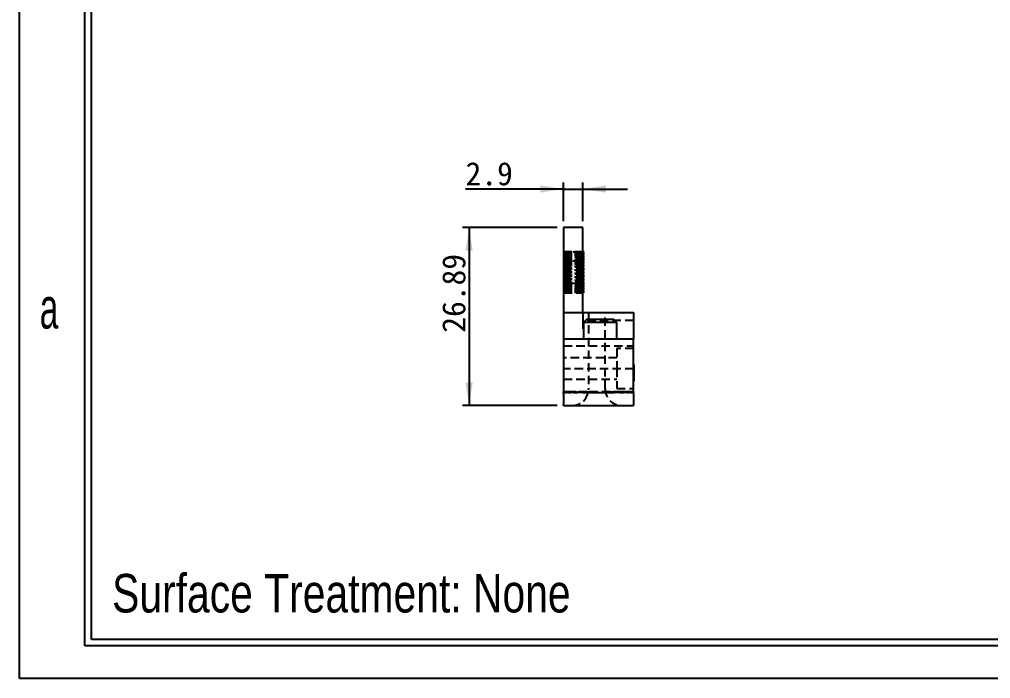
# Model space of a CAD drawing. Extents: x 2 to 295, y 1 to 209.
# Drawn here: x 1.8 to 148.5, y 1.3 to 100.9 of the extents above; entities that cross this region are included whole.
import ezdxf

# ---------------------------------------------------------------- set-up
doc = ezdxf.new("R2010")
doc.units = 0
doc.linetypes.add('SLD-实线', pattern=[0])
doc.linetypes.add('SLD-虚线', pattern=[1.905, 1.27, -0.635])
doc.layers.get('0').update_dxf_attribs({"linetype": 'CONTINUOUS'})
doc.layers.add('DIM', color=5, linetype='SLD-实线')
doc.layers.add('SLD-0', color=179, linetype='SLD-实线')
doc.styles.add('SLDTEXTSTYLE0', font='arial.ttf', dxfattribs={"width": 0.7584})
doc.styles.add('SLDTEXTSTYLE11', font='', dxfattribs={"width": 0.67})
doc.styles.add('SLDTEXTSTYLE12', font='')
doc.styles.add('SLDTEXTSTYLE3', font='GOTHIC.TTF', dxfattribs={"width": 0.61171})
doc.styles.get('SLDTEXTSTYLE11').set_extended_font_data('宋体')
doc.styles.get('SLDTEXTSTYLE12').set_extended_font_data('宋体')
doc.dimstyles.new('SLDDIMSTYLE2', dxfattribs={"dimtxt": 3.5, "dimasz": 3.5, "dimexe": 0, "dimexo": 0.0625, "dimgap": 0.875, "dimtad": 2, "dimrnd": 1e-09, "dimzin": 12, "dimdsep": 46, "dimtxsty": 'SLDTEXTSTYLE11', "dimsah": 1, "dimcen": 0.09, "dimadec": 0, "dimazin": 0, "dimtfac": 1, "dimtmove": 0, "dimatfit": 0, "dimfxl": 0, "dimtolj": 1, "dimtzin": 12, "dimarcsym": 0})
doc.dimstyles.new('SLDDIMSTYLE4', dxfattribs={"dimtxt": 3.5, "dimasz": 3.5, "dimexe": 0, "dimexo": 0.0625, "dimgap": 0.875, "dimtad": 2, "dimrnd": 1e-09, "dimzin": 12, "dimdsep": 46, "dimtxsty": 'SLDTEXTSTYLE11', "dimsah": 1, "dimcen": 0.09, "dimadec": 0, "dimazin": 0, "dimtfac": 1, "dimtofl": 0, "dimtmove": 0, "dimatfit": 3, "dimfxl": 0, "dimtolj": 1, "dimtzin": 12, "dimarcsym": 0})

# ---------------------------------------------------------------- blocks, each defined once
blk = doc.blocks.new('_D_12')
at = {"layer": 'DIM'}
for p, q in [((82.99, 69.43), (68.72, 69.43)), ((69.72, 69.43), (69.72, 42.54)), ((82.99, 42.54), (68.72, 42.54))]:
    blk.add_line(p, q, dxfattribs=at)
for points in [[(69.72, 69.43), (69.18, 65.93), (70.26, 65.93)], [(69.72, 42.54), (70.26, 46.04), (69.18, 46.04)]]:
    blk.add_solid(points, dxfattribs=at)
at = {"layer": 'DIM', "insert": (65.65, 53.55), "char_height": 3.5, "attachment_point": 1, "rotation": 90, "style": 'SLDTEXTSTYLE12'}
blk.add_mtext('26.89', dxfattribs=at)
blk = doc.blocks.new('_D_13')
at = {"layer": 'DIM'}
for p, q in [((83.99, 70.43), (83.99, 76.26)), ((86.89, 70.43), (86.89, 76.26)), ((83.99, 75.26), (69.18, 75.26)), ((83.99, 75.26), (86.89, 75.26)), ((86.89, 75.26), (93.62, 75.26))]:
    blk.add_line(p, q, dxfattribs=at)
for points in [[(83.99, 75.26), (80.49, 75.8), (80.49, 74.72)], [(86.89, 75.26), (90.39, 74.72), (90.39, 75.8)]]:
    blk.add_solid(points, dxfattribs=at)
at = {"layer": 'DIM', "insert": (69.18, 79.33), "char_height": 3.5, "attachment_point": 1, "style": 'SLDTEXTSTYLE12'}
blk.add_mtext('2.9', dxfattribs=at)

msp = doc.modelspace()

# ---------------------------------------------------------------- linework, layer by layer
at = {"color": 7, "linetype": 'SLD-实线'}
for p, q in [((86.894, 69.435), (83.992, 69.435)), ((86.892, 69.435), (83.992, 69.435)), ((83.992, 69.435), (83.992, 65.431)), ((83.992, 69.435), (83.992, 69.435)), ((86.892, 65.431), (86.892, 69.435)), ((83.992, 65.431), (83.992, 56.584)), ((86.892, 65.801), (86.992, 65.801)), ((86.992, 65.793), (86.892, 65.793)), ((86.892, 65.766), (86.992, 65.766)), ((86.992, 65.707), (86.892, 65.707)), ((86.892, 65.637), (86.992, 65.637)), ((86.992, 65.529), (86.892, 65.529)), ((86.892, 56.584), (86.892, 65.431)), ((86.892, 65.42), (86.992, 65.42)), ((86.992, 65.265), (86.892, 65.265)), ((86.892, 65.12), (86.992, 65.12)), ((86.992, 64.924), (86.892, 64.924)), ((86.892, 64.746), (86.992, 64.746)), ((86.992, 65.801), (86.992, 65.793)), ((86.992, 65.766), (86.992, 65.793)), ((86.992, 65.766), (86.992, 65.707)), ((86.992, 65.637), (86.992, 65.707)), ((86.992, 65.637), (86.992, 65.529)), ((86.992, 65.42), (86.992, 65.529)), ((86.992, 65.42), (86.992, 65.265)), ((86.992, 65.12), (86.992, 65.265)), ((86.992, 65.12), (86.992, 64.924)), ((86.992, 64.746), (86.992, 64.924)), ((86.992, 64.746), (86.992, 64.515)), ((86.992, 64.515), (86.892, 64.515)), ((86.892, 64.31), (86.992, 64.31)), ((86.992, 64.05), (86.892, 64.05)), ((86.892, 63.826), (86.992, 63.826)), ((86.992, 63.545), (86.892, 63.545)), ((86.892, 63.307), (86.992, 63.307)), ((86.992, 64.31), (86.992, 64.515)), ((86.992, 64.31), (86.992, 64.05)), ((86.992, 63.826), (86.992, 64.05)), ((86.992, 63.826), (86.992, 63.545)), ((86.992, 63.307), (86.992, 63.545)), ((86.992, 63.307), (86.992, 63.014)), ((86.992, 63.014), (86.892, 63.014)), ((86.892, 62.77), (86.992, 62.77)), ((86.992, 62.474), (86.892, 62.474)), ((86.892, 62.231), (86.992, 62.231)), ((86.992, 61.941), (86.892, 61.941)), ((86.892, 61.706), (86.992, 61.706)), ((86.992, 62.77), (86.992, 63.014)), ((86.992, 62.77), (86.992, 62.474)), ((86.992, 62.231), (86.992, 62.474)), ((86.992, 62.231), (86.992, 61.941)), ((86.992, 61.706), (86.992, 61.941)), ((86.992, 61.706), (86.992, 61.43)), ((86.992, 61.43), (86.892, 61.43)), ((86.892, 61.211), (86.992, 61.211)), ((86.992, 60.959), (86.892, 60.959)), ((86.892, 60.762), (86.992, 60.762)), ((86.992, 60.54), (86.892, 60.54)), ((86.892, 60.371), (86.992, 60.371)), ((86.992, 60.187), (86.892, 60.187)), ((86.992, 61.211), (86.992, 61.43)), ((86.992, 61.211), (86.992, 60.959)), ((86.992, 60.762), (86.992, 60.959)), ((86.992, 60.762), (86.992, 60.54)), ((86.992, 60.371), (86.992, 60.54)), ((86.992, 60.371), (86.992, 60.187)), ((86.992, 60.052), (86.992, 60.187)), ((86.892, 60.052), (86.992, 60.052)), ((86.992, 59.91), (86.892, 59.91)), ((86.892, 59.813), (86.992, 59.813)), ((86.992, 59.719), (86.892, 59.719)), ((86.892, 59.661), (86.992, 59.661)), ((86.992, 59.618), (86.892, 59.618)), ((86.892, 59.603), (86.992, 59.603)), ((86.992, 60.052), (86.992, 59.91)), ((86.992, 59.813), (86.992, 59.91)), ((86.992, 59.813), (86.992, 59.719)), ((86.992, 59.661), (86.992, 59.719)), ((86.992, 59.661), (86.992, 59.618)), ((86.992, 59.603), (86.992, 59.618)), ((83.992, 56.584), (86.892, 56.584)), ((83.992, 56.584), (83.992, 52.591)), ((86.892, 56.584), (94.545, 56.584)), ((94.545, 56.584), (94.545, 52.591)), ((87.51, 55.606), (87.007, 55.104)), ((87.007, 55.104), (87.007, 52.591)), ((92.032, 55.104), (91.53, 55.606)), ((92.032, 52.591), (92.032, 55.104)), ((83.992, 52.591), (83.992, 44.638)), ((94.545, 44.638), (94.545, 52.591)), ((94.605, 48.725), (94.545, 48.725)), ((94.604, 48.327), (94.545, 48.327)), ((94.545, 48.304), (94.595, 48.304)), ((94.604, 48.315), (94.595, 48.315)), ((94.604, 48.304), (94.595, 48.304)), ((94.595, 48.233), (94.595, 48.233)), ((94.595, 48.233), (94.595, 48.233)), ((94.595, 48.233), (94.595, 48.233)), ((94.605, 47.275), (94.595, 47.275)), ((94.595, 46.97), (94.603, 46.97)), ((94.603, 46.97), (94.604, 46.97)), ((94.604, 48.327), (94.604, 48.327)), ((94.605, 48.315), (94.604, 48.315)), ((94.604, 46.97), (94.605, 46.97)), ((94.545, 46.304), (94.595, 46.304)), ((94.545, 46.28), (94.605, 46.28)), ((94.545, 46.21), (94.595, 46.21)), ((94.603, 46.573), (94.595, 46.573)), ((83.992, 44.342), (83.992, 44.463)), ((83.992, 44.342), (83.992, 42.735)), ((84.038, 44.535), (84.103, 44.535)), ((84.272, 44.535), (84.453, 44.535)), ((84.733, 44.535), (85.064, 44.535)), ((85.503, 44.535), (86.085, 44.535)), ((86.864, 44.535), (88.333, 44.535)), ((90.204, 44.535), (91.673, 44.535)), ((92.452, 44.535), (93.034, 44.535)), ((93.473, 44.535), (93.804, 44.535)), ((94.084, 44.535), (94.265, 44.535)), ((94.434, 44.535), (94.499, 44.535)), ((94.545, 44.342), (94.545, 44.463)), ((94.545, 44.342), (94.545, 42.735)), ((83.992, 42.541), (94.545, 42.541))]:
    msp.add_line(p, q, dxfattribs=at)
at = {"color": 7, "linetype": 'SLD-虚线'}
for p, q in [((83.992, 65.801), (86.892, 65.801)), ((86.892, 65.793), (83.992, 65.793)), ((86.992, 65.786), (83.992, 65.786)), ((83.992, 65.766), (86.892, 65.766)), ((83.992, 65.742), (86.992, 65.742)), ((86.703, 65.717), (83.992, 65.717)), ((86.892, 65.707), (83.992, 65.707)), ((83.992, 65.7), (86.992, 65.7)), ((86.992, 65.685), (83.992, 65.685)), ((83.992, 65.666), (86.992, 65.666)), ((83.992, 65.638), (86.992, 65.638)), ((83.992, 65.637), (86.892, 65.637)), ((83.992, 65.591), (86.992, 65.591)), ((83.992, 65.537), (86.992, 65.537)), ((86.892, 65.529), (83.992, 65.529)), ((86.992, 65.493), (83.992, 65.493)), ((83.992, 65.481), (86.992, 65.481)), ((83.992, 65.42), (86.892, 65.42)), ((83.992, 65.352), (86.992, 65.352)), ((83.992, 65.317), (86.992, 65.317)), ((86.892, 65.265), (83.992, 65.265)), ((83.992, 65.236), (86.992, 65.236)), ((86.992, 65.217), (83.992, 65.217)), ((83.992, 65.12), (86.892, 65.12)), ((83.992, 65.032), (86.992, 65.032)), ((83.992, 65.013), (86.992, 65.013)), ((86.892, 64.924), (83.992, 64.924)), ((83.992, 64.908), (86.992, 64.908)), ((86.992, 64.864), (83.992, 64.864)), ((83.992, 64.746), (86.892, 64.746)), ((84.342, 64.352), (83.992, 64.702)), ((83.992, 64.642), (86.992, 64.642)), ((83.992, 64.634), (86.992, 64.634)), ((86.992, 64.702), (86.642, 64.352)), ((86.896, 65.909), (86.703, 65.717)), ((86.703, 59.687), (86.703, 65.717)), ((86.892, 64.515), (83.992, 64.515)), ((83.992, 64.509), (86.992, 64.509)), ((86.992, 64.445), (83.992, 64.445)), ((83.992, 64.31), (86.892, 64.31)), ((83.992, 64.192), (86.992, 64.192)), ((83.992, 64.191), (86.992, 64.191)), ((86.892, 64.05), (83.992, 64.05)), ((83.992, 64.05), (86.992, 64.05)), ((86.992, 63.973), (83.992, 63.973)), ((86.892, 63.884), (83.992, 63.883)), ((83.992, 63.863), (86.892, 63.863)), ((83.992, 63.826), (86.892, 63.826)), ((83.992, 63.698), (86.992, 63.698)), ((86.892, 63.545), (83.992, 63.545)), ((86.992, 63.463), (83.992, 63.463)), ((83.992, 63.307), (86.892, 63.307)), ((83.992, 63.173), (86.992, 63.173)), ((84.342, 64.352), (84.342, 61.052)), ((86.642, 64.352), (84.342, 64.352)), ((86.642, 61.052), (86.642, 64.352)), ((86.892, 63.014), (83.992, 63.014)), ((86.992, 62.93), (83.992, 62.93)), ((83.992, 62.77), (86.892, 62.77)), ((83.992, 62.634), (86.992, 62.634)), ((86.892, 62.474), (83.992, 62.474)), ((86.992, 62.389), (83.992, 62.389)), ((83.992, 62.231), (86.892, 62.231)), ((83.992, 62.097), (86.992, 62.097)), ((86.892, 61.941), (83.992, 61.941)), ((86.992, 61.858), (83.992, 61.858)), ((83.992, 61.706), (86.892, 61.706)), ((83.992, 61.578), (86.992, 61.578)), ((86.892, 61.43), (83.992, 61.43)), ((86.992, 61.354), (83.992, 61.354)), ((86.992, 61.353), (83.992, 61.353)), ((86.992, 61.213), (83.992, 61.213)), ((83.992, 61.211), (86.892, 61.211)), ((83.992, 61.093), (86.992, 61.093)), ((83.992, 60.702), (84.342, 61.052)), ((86.892, 60.959), (83.992, 60.959)), ((86.992, 60.895), (83.992, 60.895)), ((86.992, 60.889), (83.992, 60.889)), ((86.992, 60.77), (83.992, 60.77)), ((83.992, 60.762), (86.892, 60.762)), ((83.992, 60.657), (86.992, 60.657)), ((86.892, 60.54), (83.992, 60.54)), ((86.992, 60.495), (83.992, 60.495)), ((86.992, 60.48), (83.992, 60.48)), ((86.992, 60.39), (83.992, 60.39)), ((83.992, 60.371), (86.892, 60.371)), ((83.992, 60.284), (86.992, 60.284)), ((86.892, 60.187), (83.992, 60.187)), ((86.992, 60.168), (83.992, 60.168)), ((86.992, 60.138), (83.992, 60.138)), ((84.342, 61.052), (86.642, 61.052)), ((86.642, 61.052), (86.992, 60.702)), ((86.992, 60.086), (83.992, 60.086)), ((83.992, 60.052), (86.892, 60.052)), ((83.992, 59.984), (86.992, 59.984)), ((86.992, 59.922), (83.992, 59.922)), ((86.892, 59.91), (83.992, 59.91)), ((86.992, 59.875), (83.992, 59.875)), ((86.992, 59.866), (83.992, 59.866)), ((83.992, 59.813), (86.892, 59.813)), ((83.992, 59.766), (86.992, 59.766)), ((86.992, 59.766), (83.992, 59.766)), ((86.992, 59.738), (83.992, 59.738)), ((86.892, 59.719), (83.992, 59.719)), ((86.992, 59.704), (83.992, 59.704)), ((86.992, 59.697), (83.992, 59.697)), ((83.992, 59.687), (86.703, 59.687)), ((83.992, 59.661), (86.892, 59.661)), ((83.992, 59.638), (86.992, 59.638)), ((86.892, 59.618), (83.992, 59.618)), ((86.992, 59.61), (83.992, 59.61)), ((83.992, 59.603), (86.892, 59.603)), ((86.703, 59.687), (86.896, 59.494)), ((87.761, 56.584), (87.761, 45.054)), ((90.273, 45.054), (90.273, 56.584)), ((94.545, 56.584), (94.545, 56.584)), ((94.545, 55.416), (86.892, 55.416)), ((94.545, 55.416), (94.545, 55.416)), ((83.992, 51.586), (94.545, 51.586)), ((94.545, 51.144), (92.032, 51.144)), ((92.032, 49.737), (83.992, 49.737)), ((94.545, 48.725), (94.534, 48.725)), ((94.605, 48.584), (94.534, 48.584)), ((94.534, 48.502), (94.605, 48.502)), ((94.545, 48.549), (94.595, 48.549)), ((94.545, 48.537), (94.595, 48.537)), ((94.545, 48.526), (94.595, 48.526)), ((94.545, 48.08), (83.992, 48.08)), ((94.536, 48.327), (94.535, 48.327)), ((94.537, 48.315), (94.535, 48.315)), ((94.545, 47.275), (94.535, 47.275)), ((94.535, 47.04), (94.606, 47.04)), ((94.535, 46.97), (94.537, 46.97)), ((94.545, 48.327), (94.536, 48.327)), ((94.605, 48.245), (94.536, 48.245)), ((94.606, 48.233), (94.536, 48.233)), ((94.595, 48.315), (94.537, 48.315)), ((94.545, 48.304), (94.537, 48.304)), ((94.604, 48.221), (94.537, 48.221)), ((94.545, 48.21), (94.537, 48.21)), ((94.537, 48.21), (94.537, 48.21)), ((94.537, 47.064), (94.545, 47.064)), ((94.537, 47.052), (94.603, 47.052)), ((94.537, 46.97), (94.595, 46.97)), ((94.545, 48.304), (94.545, 48.304)), ((94.545, 48.304), (94.545, 48.304)), ((94.545, 48.304), (94.545, 48.304)), ((94.545, 48.233), (94.595, 48.233)), ((94.595, 48.21), (94.545, 48.21)), ((94.545, 48.198), (94.595, 48.198)), ((94.545, 48.192), (94.595, 48.192)), ((94.545, 48.151), (94.595, 48.151)), ((94.595, 48.07), (94.545, 48.07)), ((94.545, 48.011), (94.595, 48.011)), ((94.545, 48.011), (94.545, 48.011)), ((94.545, 47.999), (94.595, 47.999)), ((94.545, 47.976), (94.595, 47.976)), ((94.545, 47.976), (94.545, 47.976)), ((94.545, 47.953), (94.595, 47.953)), ((94.545, 47.941), (94.595, 47.941)), ((94.545, 47.929), (94.595, 47.929)), ((94.545, 47.918), (94.595, 47.918)), ((94.545, 47.765), (94.595, 47.765)), ((94.545, 47.73), (94.595, 47.73)), ((94.545, 47.648), (94.595, 47.648)), ((94.545, 47.648), (94.545, 47.648)), ((94.545, 47.578), (94.595, 47.578)), ((94.595, 47.52), (94.545, 47.52)), ((94.545, 47.508), (94.595, 47.508)), ((94.545, 47.449), (94.595, 47.449)), ((94.545, 47.379), (94.595, 47.379)), ((94.595, 47.356), (94.545, 47.356)), ((94.545, 47.345), (94.595, 47.345)), ((94.545, 47.275), (94.595, 47.275)), ((94.545, 47.239), (94.595, 47.239)), ((94.545, 47.216), (94.595, 47.216)), ((94.545, 47.192), (94.595, 47.192)), ((94.545, 47.181), (94.595, 47.181)), ((94.545, 47.169), (94.595, 47.169)), ((94.545, 47.146), (94.595, 47.146)), ((94.545, 47.099), (94.595, 47.099)), ((94.545, 47.064), (94.595, 47.064)), ((94.545, 47.064), (94.545, 47.064)), ((94.545, 47.064), (94.545, 47.064)), ((94.545, 46.994), (94.595, 46.994)), ((94.545, 46.994), (94.545, 46.994)), ((94.545, 46.994), (94.545, 46.994)), ((94.545, 46.994), (94.545, 46.994)), ((94.545, 46.935), (94.595, 46.935)), ((94.545, 46.935), (94.545, 46.935)), ((94.595, 48.233), (94.595, 48.233)), ((94.595, 48.233), (94.595, 48.233)), ((94.603, 48.21), (94.595, 48.21)), ((94.595, 47.064), (94.595, 47.064)), ((94.595, 47.064), (94.595, 47.064)), ((94.595, 47.064), (94.603, 47.064)), ((94.605, 48.21), (94.603, 48.21)), ((83.992, 46.521), (92.032, 46.521)), ((94.605, 46.841), (94.535, 46.841)), ((94.535, 46.362), (94.605, 46.362)), ((94.603, 46.339), (94.535, 46.339)), ((94.535, 46.28), (94.545, 46.28)), ((94.535, 46.28), (94.535, 46.28)), ((94.536, 46.374), (94.606, 46.374)), ((94.595, 46.573), (94.537, 46.573)), ((94.545, 46.912), (94.595, 46.912)), ((94.545, 46.912), (94.545, 46.912)), ((94.545, 46.818), (94.595, 46.818)), ((94.545, 46.806), (94.595, 46.806)), ((94.545, 46.795), (94.595, 46.795)), ((94.545, 46.538), (94.595, 46.538)), ((94.545, 46.538), (94.545, 46.538)), ((94.545, 46.397), (94.595, 46.397)), ((94.545, 46.374), (94.595, 46.374)), ((94.545, 46.327), (94.595, 46.327)), ((94.545, 46.28), (94.595, 46.28)), ((94.545, 46.21), (94.545, 46.21)), ((94.595, 46.374), (94.595, 46.374)), ((84.081, 44.639), (83.989, 44.639)), ((84.372, 44.639), (84.081, 44.639)), ((84.905, 44.639), (84.372, 44.639)), ((85.788, 44.639), (84.905, 44.639)), ((87.493, 44.639), (85.788, 44.639)), ((91.043, 44.639), (87.493, 44.639)), ((92.749, 44.639), (91.043, 44.639)), ((92.032, 45.114), (94.545, 45.114)), ((93.632, 44.639), (92.749, 44.639)), ((94.165, 44.639), (93.632, 44.639)), ((94.456, 44.639), (94.165, 44.639)), ((94.548, 44.639), (94.456, 44.639)), ((94.545, 44.535), (94.545, 44.535)), ((94.545, 44.535), (94.545, 44.535)), ((94.545, 44.535), (94.545, 44.535)), ((94.545, 44.535), (94.545, 44.535)), ((94.545, 44.535), (94.545, 44.535)), ((94.545, 44.535), (94.545, 44.535)), ((94.545, 44.535), (94.545, 44.535)), ((94.545, 44.535), (94.545, 44.535)), ((94.545, 44.535), (94.545, 44.535)), ((94.545, 42.541), (94.545, 42.541))]:
    msp.add_line(p, q, dxfattribs=at)
at = {"color": 7, "linetype": 'SLD-实线', "flags": 128}
for points in [[(92.032, 55.104), (92.023, 55.104), (91.951, 55.104), (91.809, 55.104), (91.601, 55.104), (91.334, 55.104), (91.014, 55.104), (90.651, 55.104), (90.255, 55.104), (89.839, 55.104), (89.413, 55.104), (88.99, 55.104), (88.583, 55.104), (88.202, 55.104), (87.86, 55.104), (87.565, 55.104), (87.326, 55.104), (87.151, 55.104), (87.043, 55.104), (87.007, 55.104)], [(94.545, 52.591), (94.506, 52.591), (94.391, 52.591), (94.202, 52.591), (93.94, 52.591), (93.611, 52.591), (93.218, 52.591), (92.767, 52.591), (92.266, 52.591), (91.72, 52.591), (91.139, 52.591), (90.531, 52.591), (89.904, 52.591), (89.268, 52.591), (88.632, 52.591), (88.006, 52.591), (87.397, 52.591), (86.816, 52.591), (86.271, 52.591), (85.77, 52.591), (85.319, 52.591), (84.926, 52.591), (84.597, 52.591), (84.335, 52.591), (84.146, 52.591), (84.031, 52.591), (83.992, 52.591)], [(88.333, 44.535), (88.565, 44.535), (88.799, 44.535), (89.033, 44.535), (89.268, 44.535), (89.504, 44.535), (89.738, 44.535), (89.972, 44.535), (90.204, 44.535)]]:
    msp.add_lwpolyline(points, dxfattribs=at)
at = {"color": 7, "linetype": 'SLD-虚线'}
for centre, start, end in [((85.248, 45.054), 270, 0), ((92.786, 45.054), 180, 270)]:
    msp.add_arc(centre, 2.513, start, end, dxfattribs=at)
for points, knots in [([(86.892, 56.584), (86.892, 56.538), (86.892, 56.444), (86.892, 56.314), (86.892, 56.192), (86.892, 56.079), (86.892, 55.975), (86.892, 55.879), (86.892, 55.791), (86.892, 55.686), (86.892, 55.577), (86.892, 55.484), (86.892, 55.426), (86.892, 55.419), (86.892, 55.416)], [0, 0, 0, 0, 0.0627741, 0.1253097, 0.1876871, 0.2499874, 0.3122916, 0.3746813, 0.4372371, 0.5000394, 0.6253299, 0.7499874, 0.8746611, 1, 1, 1, 1]), ([(86.892, 55.416), (86.892, 55.415), (86.892, 55.413), (86.892, 55.396), (86.892, 55.37), (86.892, 55.333), (86.892, 55.259), (86.892, 55.121), (86.892, 54.878), (86.892, 54.581), (86.892, 54.281), (86.892, 54.007), (86.892, 53.77), (86.892, 53.608), (86.892, 53.527)], [0, 0, 0, 0, 0.0484202, 0.0964687, 0.1444021, 0.1924788, 0.240955, 0.3704139, 0.5000455, 0.6295043, 0.7591359, 0.8395845, 0.9194735, 1, 1, 1, 1]), ([(92.032, 51.144), (92.032, 51.143), (92.032, 51.142), (92.032, 51.128), (92.032, 51.107), (92.032, 51.077), (92.032, 51.038), (92.032, 50.99), (92.032, 50.882), (92.032, 50.668), (92.032, 50.276), (92.032, 49.797), (92.032, 49.345), (92.032, 48.971), (92.032, 48.695), (92.032, 48.414), (92.032, 48.224), (92.032, 48.129)], [0, 0, 0, 0, 0.0345373, 0.06883267, 0.10298572, 0.13709732, 0.17126872, 0.20560064, 0.24019237, 0.37005423, 0.50002931, 0.62989121, 0.75986635, 0.82014936, 0.87990563, 0.93967577, 1, 1, 1, 1]), ([(92.032, 48.129), (92.032, 48.075), (92.032, 47.966), (92.032, 47.804), (92.032, 47.644), (92.032, 47.485), (92.032, 47.328), (92.032, 47.172), (92.032, 46.878), (92.032, 46.462), (92.032, 45.983), (92.032, 45.591), (92.032, 45.358), (92.032, 45.229), (92.032, 45.163), (92.032, 45.122), (92.032, 45.117), (92.032, 45.114)], [0, 0, 0, 0, 0.0345508, 0.0688553, 0.103013, 0.1371247, 0.1712915, 0.2056141, 0.2401917, 0.3700539, 0.5000294, 0.6298917, 0.7598672, 0.8201285, 0.8798777, 0.939655, 1, 1, 1, 1])]:
    msp.add_open_spline(points, degree=3, knots=knots, dxfattribs=at)
at = {"color": 7, "linetype": 'SLD-实线'}
for points, knots in [([(87.51, 55.606), (87.51, 55.606), (87.562, 55.606), (87.763, 55.606), (87.912, 55.606), (88.284, 55.606), (88.507, 55.606), (88.994, 55.606), (89.257, 55.606), (89.52, 55.606)], [0, 0, 0, 0, 0.25, 0.25, 0.5, 0.5, 0.75, 0.75, 1, 1, 1, 1]), ([(89.52, 55.606), (89.783, 55.606), (90.046, 55.606), (90.532, 55.606), (90.755, 55.606), (91.127, 55.606), (91.276, 55.606), (91.477, 55.606), (91.53, 55.606), (91.53, 55.606)], [0, 0, 0, 0, 0.25, 0.25, 0.5, 0.5, 0.75, 0.75, 1, 1, 1, 1]), ([(94.595, 48.723), (94.595, 48.724), (94.595, 48.726), (94.595, 48.713), (94.595, 48.679), (94.595, 48.62), (94.595, 48.515), (94.595, 48.417), (94.595, 48.35)], [0, 0, 0, 0, 0.0307794, 0.1813489, 0.3267746, 0.4646171, 0.6313069, 1, 1, 1, 1]), ([(94.595, 48.304), (94.595, 48.304), (94.595, 48.304), (94.595, 48.304), (94.595, 48.303), (94.595, 48.304), (94.595, 48.286), (94.595, 48.201), (94.595, 47.969), (94.595, 47.628), (94.595, 47.312), (94.595, 47.058), (94.595, 46.899), (94.595, 46.759), (94.595, 46.636), (94.595, 46.57), (94.595, 46.538)], [0, 0, 0, 0, 0.06668994, 0.13337987, 0.17972009, 0.19990483, 0.26178624, 0.37095613, 0.47304427, 0.59144201, 0.74011714, 0.80180951, 0.8575947, 0.90837558, 0.95534444, 1, 1, 1, 1]), ([(94.595, 46.538), (94.595, 46.519), (94.595, 46.482), (94.595, 46.435), (94.595, 46.395), (94.595, 46.362), (94.595, 46.337), (94.595, 46.318), (94.595, 46.305), (94.595, 46.303), (94.595, 46.304), (94.595, 46.304), (94.595, 46.304), (94.595, 46.304)], [0, 0, 0, 0, 0.0648037, 0.1289021, 0.1930397, 0.2579599, 0.3243796, 0.3929689, 0.4643367, 0.5624119, 0.6376959, 0.7694428, 1, 1, 1, 1]), ([(94.595, 46.302), (94.595, 46.293), (94.595, 46.278), (94.595, 46.282), (94.595, 46.284)], [0, 0, 0, 0, 0.5878927, 1, 1, 1, 1]), ([(83.992, 44.638), (83.992, 44.635), (83.992, 44.63), (83.993, 44.614), (83.994, 44.592), (83.995, 44.572), (83.995, 44.561)], [0, 0, 0, 0, 0.2530927, 0.4999485, 0.7468305, 1, 1, 1, 1]), ([(83.992, 44.561), (83.992, 44.575), (83.992, 44.601), (83.992, 44.627), (83.992, 44.634), (83.992, 44.638)], [0, 0, 0, 0, 0.3381583, 0.6763236, 1, 1, 1, 1]), ([(84.048, 44.561), (84.05, 44.573), (84.054, 44.597), (84.062, 44.622), (84.071, 44.637), (84.085, 44.642), (84.103, 44.628), (84.116, 44.584), (84.123, 44.561)], [0, 0, 0, 0, 0.12699005, 0.24982998, 0.37297151, 0.50083486, 0.75081039, 1, 1, 1, 1]), ([(84.296, 44.561), (84.301, 44.574), (84.311, 44.597), (84.33, 44.622), (84.35, 44.637), (84.379, 44.642), (84.418, 44.628), (84.445, 44.584), (84.458, 44.561)], [0, 0, 0, 0, 0.12518593, 0.24756229, 0.37134628, 0.50061743, 0.7518585, 1, 1, 1, 1]), ([(84.489, 44.535), (84.484, 44.536), (84.476, 44.538), (84.466, 44.548), (84.46, 44.557), (84.458, 44.561)], [0, 0, 0, 0, 0.3977437, 0.7309761, 1, 1, 1, 1]), ([(84.774, 44.561), (84.769, 44.555), (84.756, 44.54), (84.742, 44.537), (84.733, 44.535)], [0, 0, 0, 0, 0.3994685, 1, 1, 1, 1]), ([(84.774, 44.561), (84.783, 44.574), (84.801, 44.598), (84.833, 44.622), (84.869, 44.637), (84.918, 44.642), (84.982, 44.628), (85.027, 44.584), (85.049, 44.561)], [0, 0, 0, 0, 0.1221999, 0.2438683, 0.3687359, 0.5002615, 0.7540617, 1, 1, 1, 1]), ([(85.1, 44.535), (85.089, 44.537), (85.071, 44.539), (85.055, 44.555), (85.049, 44.561)], [0, 0, 0, 0, 0.579762, 1, 1, 1, 1]), ([(85.503, 44.535), (85.456, 44.535), (85.362, 44.535), (85.227, 44.535), (85.142, 44.535), (85.1, 44.535)], [0, 0, 0, 0, 0.3334169, 0.6665831, 1, 1, 1, 1]), ([(85.571, 44.561), (85.562, 44.555), (85.541, 44.54), (85.518, 44.537), (85.503, 44.535)], [0, 0, 0, 0, 0.39239, 1, 1, 1, 1]), ([(85.571, 44.561), (85.583, 44.572), (85.608, 44.592), (85.65, 44.614), (85.695, 44.63), (85.744, 44.638), (85.805, 44.641), (85.878, 44.633), (85.959, 44.608), (86.008, 44.577), (86.032, 44.561)], [0, 0, 0, 0, 0.0937007, 0.1891065, 0.2877419, 0.3909883, 0.5000522, 0.6733261, 0.8384301, 1, 1, 1, 1]), ([(86.121, 44.535), (86.103, 44.537), (86.072, 44.539), (86.044, 44.555), (86.032, 44.561)], [0, 0, 0, 0, 0.58696821, 1, 1, 1, 1]), ([(86.864, 44.535), (86.799, 44.535), (86.67, 44.535), (86.482, 44.535), (86.298, 44.535), (86.18, 44.535), (86.121, 44.535)], [0, 0, 0, 0, 0.2502157, 0.5, 0.7497843, 1, 1, 1, 1]), ([(87, 44.561), (86.983, 44.556), (86.939, 44.54), (86.893, 44.537), (86.864, 44.535)], [0, 0, 0, 0, 0.3683853, 1, 1, 1, 1]), ([(87, 44.561), (87.022, 44.57), (87.068, 44.588), (87.144, 44.608), (87.228, 44.623), (87.34, 44.636), (87.482, 44.642), (87.699, 44.634), (87.985, 44.603), (88.213, 44.559), (88.333, 44.535)], [0, 0, 0, 0, 0.054955, 0.1148507, 0.1800486, 0.2508289, 0.3704103, 0.5006652, 0.7363746, 1, 1, 1, 1]), ([(90.204, 44.535), (90.266, 44.548), (90.386, 44.572), (90.561, 44.6), (90.727, 44.621), (90.881, 44.635), (91.022, 44.641), (91.161, 44.639), (91.296, 44.627), (91.425, 44.603), (91.501, 44.575), (91.537, 44.561)], [0, 0, 0, 0, 0.1349923, 0.263254, 0.3849265, 0.5001755, 0.6044057, 0.7002028, 0.8122867, 0.9118409, 1, 1, 1, 1]), ([(91.673, 44.535), (91.644, 44.537), (91.598, 44.54), (91.553, 44.556), (91.537, 44.561)], [0, 0, 0, 0, 0.6316147, 1, 1, 1, 1]), ([(92.416, 44.535), (92.357, 44.535), (92.239, 44.535), (92.055, 44.535), (91.867, 44.535), (91.738, 44.535), (91.673, 44.535)], [0, 0, 0, 0, 0.2502157, 0.5, 0.7497843, 1, 1, 1, 1]), ([(92.505, 44.561), (92.498, 44.557), (92.481, 44.547), (92.451, 44.538), (92.429, 44.536), (92.416, 44.535)], [0, 0, 0, 0, 0.2561322, 0.5891879, 1, 1, 1, 1]), ([(92.505, 44.561), (92.523, 44.573), (92.559, 44.597), (92.618, 44.62), (92.679, 44.635), (92.75, 44.642), (92.825, 44.635), (92.902, 44.611), (92.945, 44.578), (92.966, 44.561)], [0, 0, 0, 0, 0.1211065, 0.2435275, 0.3692908, 0.5002693, 0.678654, 0.8431045, 1, 1, 1, 1]), ([(93.034, 44.535), (93.019, 44.537), (92.996, 44.54), (92.975, 44.555), (92.966, 44.561)], [0, 0, 0, 0, 0.60761, 1, 1, 1, 1]), ([(93.437, 44.535), (93.395, 44.535), (93.31, 44.535), (93.175, 44.535), (93.081, 44.535), (93.034, 44.535)], [0, 0, 0, 0, 0.3334169, 0.6665831, 1, 1, 1, 1]), ([(93.488, 44.561), (93.482, 44.555), (93.466, 44.539), (93.448, 44.537), (93.437, 44.535)], [0, 0, 0, 0, 0.420238, 1, 1, 1, 1]), ([(93.488, 44.561), (93.499, 44.573), (93.52, 44.597), (93.556, 44.621), (93.593, 44.636), (93.643, 44.642), (93.705, 44.631), (93.744, 44.584), (93.763, 44.561)], [0, 0, 0, 0, 0.1236393, 0.2461639, 0.3707543, 0.5004388, 0.7563858, 1, 1, 1, 1]), ([(93.804, 44.535), (93.798, 44.536), (93.787, 44.538), (93.773, 44.548), (93.766, 44.558), (93.763, 44.561)], [0, 0, 0, 0, 0.4230493, 0.7563496, 1, 1, 1, 1]), ([(94.079, 44.561), (94.075, 44.555), (94.066, 44.54), (94.055, 44.537), (94.048, 44.535)], [0, 0, 0, 0, 0.4278922, 1, 1, 1, 1]), ([(94.079, 44.561), (94.086, 44.573), (94.098, 44.597), (94.12, 44.621), (94.142, 44.636), (94.172, 44.642), (94.208, 44.629), (94.23, 44.584), (94.241, 44.561)], [0, 0, 0, 0, 0.12584492, 0.2486585, 0.37232691, 0.50065871, 0.75297492, 1, 1, 1, 1]), ([(94.414, 44.561), (94.417, 44.573), (94.424, 44.597), (94.434, 44.621), (94.445, 44.636), (94.459, 44.642), (94.476, 44.629), (94.485, 44.584), (94.489, 44.561)], [0, 0, 0, 0, 0.1272491, 0.2502818, 0.3733958, 0.5008808, 0.7512695, 1, 1, 1, 1]), ([(94.542, 44.561), (94.542, 44.572), (94.543, 44.592), (94.544, 44.614), (94.545, 44.63), (94.545, 44.635), (94.545, 44.638)], [0, 0, 0, 0, 0.2531695, 0.5000515, 0.7469073, 1, 1, 1, 1]), ([(94.545, 44.638), (94.545, 44.634), (94.545, 44.627), (94.545, 44.601), (94.545, 44.575), (94.545, 44.561)], [0, 0, 0, 0, 0.3236764, 0.6618417, 1, 1, 1, 1])]:
    msp.add_open_spline(points, degree=3, knots=knots, dxfattribs=at)
for points in [[(83.997, 44.535), (83.997, 44.535), (83.996, 44.545), (83.995, 44.561)], [(84.038, 44.535), (84.029, 44.535), (84.01, 44.535), (84.002, 44.535), (83.997, 44.535)], [(84.048, 44.561), (84.045, 44.545), (84.042, 44.535), (84.038, 44.535)], [(84.139, 44.535), (84.133, 44.535), (84.128, 44.545), (84.123, 44.561)], [(84.272, 44.535), (84.247, 44.535), (84.198, 44.535), (84.158, 44.535), (84.139, 44.535)], [(84.296, 44.561), (84.288, 44.545), (84.28, 44.535), (84.272, 44.535)], [(84.733, 44.535), (84.69, 44.535), (84.602, 44.535), (84.527, 44.535), (84.489, 44.535)], [(94.048, 44.535), (94.01, 44.535), (93.935, 44.535), (93.847, 44.535), (93.804, 44.535)], [(94.265, 44.535), (94.257, 44.535), (94.249, 44.545), (94.241, 44.561)], [(94.398, 44.535), (94.379, 44.535), (94.339, 44.535), (94.289, 44.535), (94.265, 44.535)], [(94.414, 44.561), (94.409, 44.545), (94.404, 44.535), (94.398, 44.535)], [(94.499, 44.535), (94.495, 44.535), (94.492, 44.545), (94.489, 44.561)], [(94.54, 44.535), (94.535, 44.535), (94.527, 44.535), (94.508, 44.535), (94.499, 44.535)], [(94.542, 44.561), (94.541, 44.545), (94.54, 44.535), (94.54, 44.535)], [(83.992, 42.541), (83.992, 42.541), (83.992, 42.607), (83.992, 42.735)], [(94.545, 42.735), (94.545, 42.607), (94.545, 42.541), (94.545, 42.541)]]:
    msp.add_open_spline(points, degree=3, dxfattribs=at)
at = {"layer": 'SLD-0'}
for p, q in [((1.812, 1.294), (1.812, 208.674)), ((12.675, 7.219), (12.675, 197.811)), ((289.181, 7.219), (12.675, 7.219)), ((295.107, 1.294), (1.812, 1.294))]:
    msp.add_line(p, q, dxfattribs=at)
at = {"layer": 'SLD-0', "color": 6, "linetype": 'SLD-实线'}
for p, q in [((11.687, 6.231), (11.687, 198.799)), ((290.169, 6.231), (11.687, 6.231))]:
    msp.add_line(p, q, dxfattribs=at)

# ---------------------------------------------------------------- texts
at = {"layer": 'SLD-0', "insert": (4.88, 60.351), "char_height": 6.172, "attachment_point": 1, "style": 'SLDTEXTSTYLE3'}
msp.add_mtext('a', dxfattribs=at)
at = {"layer": 'SLD-0', "color": 5, "insert": (15.809, 17.106), "char_height": 5.82083, "attachment_point": 1, "style": 'SLDTEXTSTYLE0'}
msp.add_mtext('Surface Treatment: None', dxfattribs=at)

# ---------------------------------------------------------------- dimensions: what is measured, and where the dimension line sits
at = {"layer": 'DIM'}
dim = msp.add_linear_dim(base=(86.892, 75.258), p1=(83.992, 69.435), p2=(86.892, 69.435), dimstyle='SLDDIMSTYLE2', dxfattribs=at)
dim.commit()
dim.dimension.update_dxf_attribs({"geometry": '_D_13', "text_midpoint": (71.226, 75.258), "dimtype": 160})
dim = msp.add_linear_dim(base=(69.721, 42.541), p1=(83.992, 69.435), p2=(83.992, 42.541), angle=90, dimstyle='SLDDIMSTYLE4', dxfattribs=at)
dim.commit()
dim.dimension.update_dxf_attribs({"geometry": '_D_12', "text_midpoint": (69.721, 56.949), "dimtype": 160})

doc.saveas('drawing.dxf')
